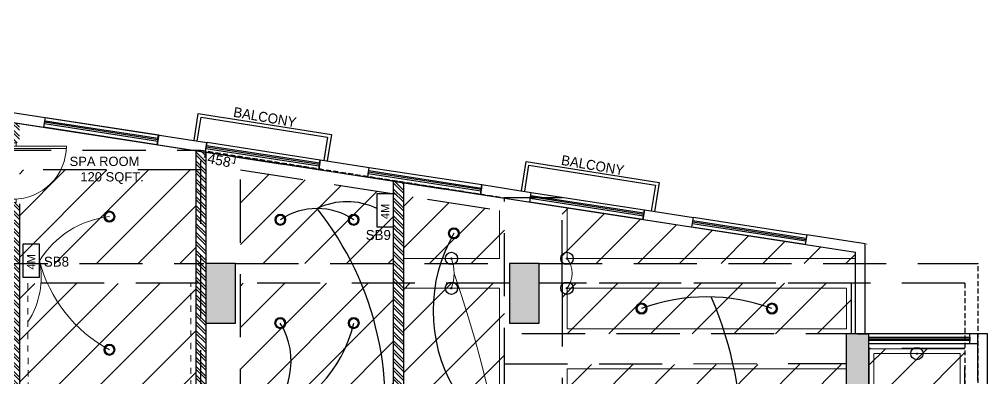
# Model space of a CAD drawing. Header units: millimetres. Extents: x 1464389 to 1998638, y -29162 to 256806.
# Drawn here: x 1716086 to 1730707, y 183392 to 188818 of the extents above; entities that cross this region are included whole.
import ezdxf

# ---------------------------------------------------------------- set-up
doc = ezdxf.new("R2010")
doc.units = ezdxf.units.MM
doc.header["$LTSCALE"] = 15
doc.header["$PDMODE"] = 35
for name, pattern in [('DASHED2', [0.375, 0.25, -0.125]), ('HIDDEN', [9.525, 6.35, -3.175]), ('JIS_02_1.2', [2.5, 1.25, -1.25])]:
    doc.linetypes.add(name, pattern=pattern)
doc.layers.get('0').update_dxf_attribs({"lineweight": 5})
for name, color, linetype in [('0_1.5sqmm wire', 4, 'Continuous'), ('A-TEXT', 4, 'Continuous'), ('A-WNDW', 4, 'Continuous'), ('COLUMN', 14, 'Continuous'), ('GFC Walls', 14, 'Continuous'), ('Layer 1', 7, 'Continuous'), ('NEW WALL', 5, 'Continuous'), ('S-beamline-7', 8, 'HIDDEN'), ('S-col-3', 3, 'Continuous'), ('S-rcshd-252', 252, 'Continuous'), ('Text', 250, 'Continuous')]:
    doc.layers.add(name, color=color, linetype=linetype)
for name, color, linetype, lineweight in [('dimension', 1, 'Continuous', 25), ('DOOR', 124, 'Continuous', 9), ('hidden line', 251, 'JIS_02_1.2', 20), ('ledge wall line', 252, 'Continuous', 13), ('signage', 52, 'Continuous', 30)]:
    doc.layers.add(name, color=color, linetype=linetype, lineweight=lineweight)
doc.styles.add('ARIAL', font='arial.ttf')
doc.dimstyles.new('SC-25', dxfattribs={"dimtxt": 60, "dimasz": 30, "dimexe": 0, "dimexo": 0, "dimgap": 25, "dimtad": 0, "dimdec": 0, "dimzin": 0, "dimdsep": 46, "dimtxsty": 'ARIAL', "dimblk": 'ARCHTICK', "dimcen": 0.09, "dimdle": 3, "dimclrd": 251, "dimclre": 251, "dimclrt": 1, "dimadec": 0, "dimazin": 0, "dimtfac": 1, "dimtdec": 0, "dimtofl": 0, "dimtmove": 0, "dimatfit": 2, "dimfxl": 100, "dimtolj": 1, "dimtzin": 0, "dimarcsym": 0})
pattern_1 = [(45, (522859.67, 140481.7), (-314.30896, 314.30896), [])]

# ---------------------------------------------------------------- blocks, each defined once
blk = doc.blocks.new('C')
at = {"layer": 'S-rcshd-252'}
h = blk.add_hatch(color=1, dxfattribs=at)
h.dxf.hatch_style = 1
h.paths.add_polyline_path([(2188411, 910774), (2187961, 910774), (2187961, 909874), (2188261, 909874), (2188411, 909874)])
h.paths.add_polyline_path([(2188411, 899641), (2188261, 899641), (2187961, 899641), (2187961, 898741), (2188411, 898741)])
h.paths.add_polyline_path([(2188711, 896750), (2187961, 896750), (2187961, 896550), (2188711, 896550)])
h.paths.add_polyline_path([(2193256, 899641), (2192781, 899641), (2192781, 898686), (2193256, 898686)])
h.paths.add_polyline_path([(2193196, 896750), (2193135, 896750), (2193135, 896550), (2193196, 896550)])
h.paths.add_polyline_path([(2193346, 896614), (2193196, 896614), (2193196, 896550), (2193346, 896550)])
h.paths.add_polyline_path([(2193736, 896750), (2193196, 896750), (2193196, 896614), (2193736, 896614)])
h.paths.add_polyline_path([(2193886, 896614), (2193736, 896614), (2193346, 896614), (2193346, 896550), (2193886, 896550)])
h.paths.add_polyline_path([(2193886, 896750), (2193736, 896750), (2193736, 896614), (2193886, 896614)])
h.paths.add_polyline_path([(2198475, 899036), (2198000, 899036), (2198000, 898722), (2198475, 898720)])
h.paths.add_polyline_path([(2198475, 899651), (2198000, 899651), (2198000, 899036), (2198475, 899036)])
h.paths.add_polyline_path([(2203030, 897190), (2202880, 897190), (2202880, 896750), (2203030, 896750)])
h.paths.add_polyline_path([(2203145, 897190), (2203030, 897190), (2203030, 896750), (2203145, 896750)])
h.paths.add_polyline_path([(2203145, 896750), (2203030, 896750), (2203030, 896550), (2203145, 896550)])
h.paths.add_polyline_path([(2203030, 896750), (2202880, 896750), (2202880, 896550), (2203030, 896550)])
h.paths.add_polyline_path([(2203030, 896550), (2202880, 896550), (2202880, 896520), (2203030, 896520)])
h.paths.add_polyline_path([(2203145, 896550), (2203030, 896550), (2203030, 896520), (2203145, 896520)])
h.paths.add_polyline_path([(2208039, 896750), (2207774, 896750), (2207774, 896550), (2208039, 896550)])
h.paths.add_polyline_path([(2208039, 897190), (2207774, 897190), (2207774, 896750), (2208039, 896750)])
h.paths.add_polyline_path([(2208039, 896550), (2207774, 896550), (2207774, 896520), (2208039, 896520)])
h.paths.add_polyline_path([(2208039, 901491), (2207774, 901491), (2207774, 900691), (2208039, 900691)])
h.paths.add_polyline_path([(2208039, 905638), (2207694, 905638), (2207694, 904838), (2208039, 904838)])
h.paths.add_polyline_path([(2208039, 909712), (2207694, 909712), (2207694, 908912), (2208039, 908912)])
h.paths.add_polyline_path([(2203060, 910774), (2202610, 910774), (2202610, 909874), (2203060, 909874)])
h.paths.add_polyline_path([(2198475, 910774), (2198025, 910774), (2198025, 909874), (2198475, 909874)])
h.paths.add_polyline_path([(2193260, 910774), (2192810, 910774), (2192810, 909874), (2193260, 909874)])
at = {"layer": 'S-col-3', "color": 1, "lineweight": -3, "ltscale": 0.15}
for points in [[(2198025, 909874), (2198475, 909874), (2198475, 910774), (2198025, 910774)], [(2202610, 909874), (2203060, 909874), (2203060, 910774), (2202610, 910774)], [(2208039, 909712), (2207694, 909712), (2207694, 908912), (2208039, 908912)]]:
    blk.add_lwpolyline(points, close=True, dxfattribs=at)
blk = doc.blocks.new('3rd floor beam')
at = {"layer": 'GFC Walls', "color": 252, "linetype": 'DASHED2', "ltscale": 20, "true_color": 0x939598}
for points in [[(2205673, 735816), (2205673, 750221)], [(2205473, 749921), (2205473, 736197)]]:
    blk.add_lwpolyline(points, dxfattribs=at)
at = {"layer": 'S-beamline-7', "color": 9, "ltscale": 10, "true_color": 0xc7c8ca}
for points in [[(2182149, 751932), (2193934, 751933)], [(2193934, 751632), (2189290, 751632), (2188690, 751632), (2184470, 751632)], [(2194534, 736247), (2194534, 751636)], [(2194534, 736247), (2194534, 751636)], [(2194536, 751636), (2198521, 751010)], [(2199389, 749921), (2199389, 751214), (2198517, 751214)], [(2198519, 738297), (2198519, 751213)], [(2189244, 750221), (2193980, 750221)], [(2194457, 750221), (2198594, 750221)], [(2199044, 749921), (2199044, 750221), (2205673, 750221)], [(2193905, 749921), (2189244, 749921)], [(2198594, 749921), (2194459, 749921)], [(2205473, 749921), (2199044, 749921)], [(2203758, 749158), (2203758, 749921), (2199389, 749921), (2199389, 744843), (2203678, 744843)], [(2204023, 748709), (2204023, 749159), (2198519, 749156)], [(2198519, 748706), (2203678, 748708)]]:
    blk.add_lwpolyline(points, dxfattribs=at)
blk.add_lwpolyline([(2204023, 744843), (2205473, 744843), (2205473, 748934), (2204023, 748934)], close=True, dxfattribs=at)
blk = doc.blocks.new('_ArchTick')
at = {"color": 0, "linetype": 'ByBlock', "const_width": 0.15}
blk.add_lwpolyline([(-0.5, -0.5), (0.5, 0.5)], dxfattribs=at)
blk = doc.blocks.new('*D24')
at = {"layer": 'Defpoints', "color": 0, "ltscale": 0.25, "transparency": 16777216}
for p in [(886926, -144276), (886906, -144375), (887375, -144367)]:
    blk.add_point(p, dxfattribs=at)
at = {"layer": 'dimension', "color": 251, "lineweight": -2, "ltscale": 0.25, "transparency": 16777216}
for p, q in [((886926, -144276), (886906, -144375)), ((886903, -144374), (886940, -144382)), ((887375, -144367), (887355, -144465)), ((887358, -144466), (887320, -144458))]:
    blk.add_line(p, q, dxfattribs=at)
at = {"layer": 'dimension', "color": 251, "lineweight": -2, "ltscale": 0.25, "transparency": 16777216, "xscale": 30, "yscale": 30, "zscale": 30}
for p, rotation in [((886906, -144375), 168.5938547688542), ((887355, -144465), 348.5938547688542)]:
    blk.add_blockref('_ArchTick', p, dxfattribs=dict(at, rotation=rotation))
at = {"layer": 'dimension', "color": 1, "ltscale": 0.25, "transparency": 16777216, "insert": (887130, -144420), "char_height": 60, "attachment_point": 5, "rotation": 348.5939, "style": 'ARIAL'}
blk.add_mtext('\\A1;{\\H2.5x;458}', dxfattribs=at)
blk = doc.blocks.new('D900')
for points in [[(0, 840), (0, 900), (100, 900), (100, 850), (60, 850), (60, 840)], [(0, 60), (0, 0), (100, 0), (100, 50), (60, 50), (60, 60)]]:
    blk.add_lwpolyline(points, close=True)
blk.add_lwpolyline([(60, 850, -0.414214), (860, 50), (60, 50), (60, 85), (859, 85)], format="xyb")
blk = doc.blocks.new('DOOR')
at = {"layer": 'DOOR', "xscale": -1, "rotation": 180}
blk.add_blockref('D900', (883962, -144155), dxfattribs=at)
blk = doc.blocks.new('INTRNAL WALLS')
at = {"layer": 'ledge wall line'}
h = blk.add_hatch(dxfattribs=at)
h.set_pattern_fill('ANSI32', color=256, scale=10, angle=90)
h.paths.add_polyline_path([(881833, -153970), (884112, -153970), (884112, -153820), (881683, -153820), (881683, -157110), (881833, -157110)])
h.paths.add_polyline_path([(882312, -149582), (883965, -149582), (883965, -149432), (881862, -149432), (881862, -147927), (881712, -147927), (881712, -149582), (882162, -149582), (882162, -152470), (881712, -152470), (881712, -152620), (883962, -152620), (883962, -152820), (884112, -152820), (884112, -152470), (882312, -152470)])
h.paths.add_polyline_path([(880483, -151120), (875067, -151120), (875067, -151270), (876950, -151270), (876950, -152620), (877891, -152620), (877891, -152470), (877100, -152470), (877100, -151270), (878641, -151270), (878641, -152620), (878788, -152620), (878788, -151270), (878933, -151270), (880333, -151270), (880333, -152470), (879538, -152470), (879538, -152620), (880333, -152620), (880333, -152911), (880483, -152911)])
h.paths.add_polyline_path([(880483, -148961), (880483, -147927), (880333, -147927), (880333, -148961), (874917, -148961), (874917, -149111), (880333, -149111), (880333, -150220), (880483, -150220)])
h.paths.add_polyline_path([(880483, -146877), (877313, -146877), (877313, -144171), (880333, -144645), (880333, -145977), (880483, -145977), (880483, -144517), (876791, -143937), (876791, -143775), (876641, -143775), (876641, -144065), (877163, -144147), (877163, -146877), (875067, -146877), (875067, -147027), (880483, -147027)])
h.paths.add_polyline_path([(884112, -145078), (881712, -144708), (881712, -145077), (881862, -145077), (881862, -144883), (883962, -145207), (883962, -146877), (881712, -146877), (881712, -147027), (883962, -147027), (883967, -151569), (884117, -151569)])
h.paths.add_polyline_path([(886927, -144298), (886777, -144275), (886777, -148282), (884115, -148282), (884115, -148432), (886927, -148432)])
h.paths.add_polyline_path([(889911, -149432), (889911, -144757), (889761, -144734), (889761, -149432), (886221, -149432), (886221, -149582), (889761, -149582), (889761, -155900), (889911, -155900)])
h.paths.add_polyline_path([(881638, -158065), (881683, -158065), (881683, -157965), (881538, -157965), (881538, -159250), (881638, -159250)])
h.paths.add_polyline_path([(882037, -160000), (881538, -160000), (881538, -160100), (882037, -160100)])
h.paths.add_polyline_path([(884112, -154870), (883962, -154870), (883962, -157860), (884112, -157860)])
h.paths.add_polyline_path([(880783, -155840), (880483, -155840), (880483, -153811), (878183, -153811), (878183, -153970), (880333, -153970), (880333, -155840), (878333, -155840), (878333, -154720), (878183, -154720), (878183, -155840), (877313, -155840), (877163, -155840), (877163, -157110), (877313, -157110), (877313, -155990), (880783, -155987)])
h.paths.add_polyline_path([(876413, -155840), (875067, -155840), (875067, -155990), (876413, -155990)])
h.paths.add_polyline_path([(876863, -157860), (875067, -157860), (875067, -158010), (876863, -158010)])
h.paths.add_polyline_path([(876791, -142736), (876641, -142714), (876641, -142876), (876791, -142876)])
h.paths.add_polyline_path([(884112, -143864), (883962, -143841), (883962, -144155), (884112, -144155)])
at = {"layer": 'NEW WALL'}
for p, q in [((886777, -144275), (886777, -148282)), ((886777, -144275), (886927, -144298)), ((886927, -144298), (886927, -148432))]:
    blk.add_line(p, q, dxfattribs=at)
for points in [[(889761, -149432), (889761, -144734), (889911, -144757), (889911, -149432)], [(884112, -145078), (884117, -151569), (883967, -151569), (883962, -147027)]]:
    blk.add_lwpolyline(points, dxfattribs=at)
blk = doc.blocks.new('Hanging light')
h = blk.add_hatch(color=30)
h.dxf.hatch_style = 1
h.set_gradient(color1=(242, 103, 34), color2=(255, 255, 0), name='CYLINDER')
h.paths.add_polyline_path([(163326, 34665, 1), (163156, 34665, 1)])
h.paths.add_polyline_path([(163176, 34665, -1), (163306, 34665, -1)], flags=16)
at = {"color": 3}
for radius in [85.2, 65.2]:
    blk.add_circle((163241, 34665), radius, dxfattribs=at)
blk = doc.blocks.new('outer wall')
for p, q in [((886191, -144184.2), (886213.5, -144041.2)), ((886193.7, -144184.7), (886217, -144036.5)), ((888631.2, -144560.2), (888654.5, -144412)), ((895977.6, -145691.9), (896000.9, -145543.7))]:
    blk.add_line(p, q)
at = {"layer": 'A-WNDW', "ltscale": 0.5}
for p, q in [((884483.9, -143921.3), (884507.2, -143773.1)), ((884484.1, -143921.3), (884507.4, -143773.1)), ((886922.1, -144296.9), (886945.4, -144148.7)), ((886922.4, -144296.9), (886945.7, -144148.7)), ((889372.1, -144676.6), (889395.4, -144528.4)), ((891818.9, -145051.2), (891842.2, -144903)), ((894268, -145428.5), (894291.3, -145280.3))]:
    blk.add_line(p, q, dxfattribs=at)
for points in [[(884484.1, -143919.6), (884507.4, -143771.4), (886217, -144036.5), (886193.7, -144184.7)], [(886201.8, -144133.6), (884492, -143870.2), (884499.6, -143820.8), (886209.4, -144084.2)], [(886922.4, -144295.2), (886945.7, -144147), (888655.2, -144412.1), (888632, -144560.3)], [(888640.1, -144509.2), (886930.2, -144245.8), (886937.8, -144196.4), (888647.7, -144459.8)], [(889372.5, -144674.3), (889395.8, -144526.2), (891096.3, -144785.8), (891073, -144934)], [(891080.5, -144886.9), (889380.6, -144623.3), (889388.2, -144573.8), (891088.1, -144837.5)], [(891818.9, -145051.2), (891842.2, -144903), (893550, -145166.1), (893526.7, -145314.3)], [(893534.8, -145263.8), (891827.3, -144997.9), (891834.9, -144948.5), (893542.4, -145214.4)], [(894268, -145428.5), (894291.3, -145280.3), (896000.9, -145543.7), (895977.6, -145691.9)], [(895985.5, -145642.5), (894276.1, -145377.4), (894283.7, -145328), (895993.1, -145593.1)], [(896940.9, -147091.1), (898462.9, -147091.1), (898462.9, -147141.1), (896940.9, -147141.1)]]:
    blk.add_lwpolyline(points, close=True, dxfattribs=at)
for points in [[(886205.6, -144108.9), (884495.8, -143845.5)], [(888643.9, -144484.5), (886934, -144221.1)], [(891084.3, -144862.2), (889384.1, -144600.3)], [(893538.6, -145239.1), (891831.1, -144973.2)], [(895989.3, -145617.8), (894279.6, -145354.4)], [(896940.9, -147116.1), (898462.9, -147116.1)]]:
    blk.add_lwpolyline(points, dxfattribs=at)
at = {"layer": 'GFC Walls'}
for p, q in [((874916.9, -142290.9), (886945.3, -144150.9)), ((884899.9, -143985.6), (885646.1, -144100.4)), ((886191, -144184.2), (886214.3, -144036.1)), ((886193.7, -144184.7), (886217, -144036.5)), ((887338.2, -144361.2), (888084.4, -144476)), ((888632, -144560.3), (888655.2, -144412.1)), ((888632, -144560.3), (888655.2, -144412.1)), ((888654.5, -144412), (889395.8, -144526.2)), ((889788.3, -144738.6), (890534.5, -144853.4)), ((891073, -144934), (891096.3, -144785.8)), ((891096.3, -144785.8), (891842.2, -144903)), ((892232.5, -145113.3), (892978.7, -145228.1)), ((893550, -145166.1), (894290.9, -145282.6)), ((894681.6, -145490.5), (895427.8, -145605.4)), ((896885.9, -145680), (896000.9, -145543.7)), ((896885.9, -147041.8), (896885.9, -145680)), ((896735.9, -147041.8), (896735.9, -145808.7)), ((896769.9, -147041.1), (896919.9, -147041.1)), ((898732.9, -147041.1), (896907.9, -147041.1)), ((898462.9, -147191.1), (898462.9, -147041.1)), ((898582.9, -147191.1), (898582.9, -147041.1)), ((898732.9, -160381.1), (898732.9, -147041.1)), ((898570.9, -147191.1), (896940.9, -147191.1)), ((898582.9, -147191.1), (896940.9, -147191.1)), ((898582.9, -147751.1), (898582.9, -147191.1))]:
    blk.add_line(p, q, dxfattribs=at)
blk.add_lwpolyline([(876355, -142669), (896735.9, -145808.7)], dxfattribs=at)
at = {"layer": 'GFC Walls', "color": 252, "linetype": 'DASHED2', "ltscale": 20, "true_color": 0x939598}
blk.add_lwpolyline([(886854, -144265), (891438.8, -144984.6)], dxfattribs=at)
at = {"layer": 'Layer 1'}
for p, q in [((891073, -144934), (891096.3, -144785.8)), ((891073, -144934), (891096.3, -144785.8)), ((893526.7, -145314.3), (893550, -145166.1))]:
    blk.add_line(p, q, dxfattribs=at)
for points in [[(886749.5, -144120.6), (886813.6, -143711.9), (888823.3, -144027.1), (888760.4, -144428.3)], [(886798.9, -144128.3), (886855.3, -143769), (888766.2, -144068.7), (888711, -144420.7)], [(891693.9, -144882.1), (891763.6, -144437.6), (893773.3, -144752.8), (893703.6, -145197.3)], [(891743.7, -144887.6), (891805.3, -144494.7), (893716.2, -144794.4), (893654.5, -145187.9)]]:
    blk.add_lwpolyline(points, dxfattribs=at)
at = {"layer": 'dimension', "ltscale": 0.25}
dim = blk.add_aligned_dim(p1=(887374.8, -144366.8), p2=(886925.6, -144276.2), distance=100.3, text='{\\H2.5x;<>}', dimstyle='SC-25', dxfattribs=at)
dim.commit()
dim.dimension.update_dxf_attribs({"geometry": '*D24', "text_midpoint": (887130.4, -144419.9)})

msp = doc.modelspace()

# ---------------------------------------------------------------- hatches: boundary and pattern name
at = {"true_color": 0x636466}
h = msp.add_hatch(dxfattribs=at)
h.set_pattern_fill('ANSI31', color=251, scale=140)
h.set_pattern_definition(pattern_1)
h.paths.add_polyline_path([(1718750.5, 186543.7), (1716086.4, 186543.7), (1716086.4, 185131.8), (1718750.5, 185131.8)])
h = msp.add_hatch(dxfattribs=at)
h.set_pattern_fill('ANSI31', color=251, scale=140)
h.set_pattern_definition(pattern_1)
h.paths.add_polyline_path([(1721734.5, 186185.1), (1719427.6, 186547.1), (1719425.5, 185131.8), (1721734.5, 185131.8)])
h = msp.add_hatch(dxfattribs=at)
h.set_pattern_fill('ANSI31', color=251, scale=140)
h.set_pattern_definition(pattern_1)
h.paths.add_polyline_path([(1723410.3, 185922), (1721884.5, 186161.5), (1721884.5, 185131.8), (1723410.3, 185131.8)])
h = msp.add_hatch(dxfattribs=at)
h.set_pattern_fill('ANSI31', color=251, scale=140)
h.set_pattern_definition(pattern_1)
h.paths.add_polyline_path([(1726241.6, 185680.2), (1724280.5, 185982.3), (1724280.5, 185131.8), (1728709.5, 185131.8), (1728709.5, 185300), (1727951.2, 185416.8), (1727951.2, 185416.8)])
h = msp.add_hatch(dxfattribs=at)
h.set_pattern_fill('ANSI31', color=251, scale=140)
h.set_pattern_definition(pattern_1)
h.paths.add_polyline_path([(1718750.5, 184830.3), (1716086.6, 184830.3), (1716088.2, 182826.4), (1718750.5, 182826.4)])
h = msp.add_hatch(dxfattribs=at)
h.set_pattern_fill('ANSI31', color=251, scale=140)
h.set_pattern_definition(pattern_1)
h.paths.add_polyline_path([(1721734.5, 184831.8), (1719425.5, 184831.8), (1719425.5, 181676.4), (1721734.5, 181676.4)])
h = msp.add_hatch(dxfattribs=at)
h.set_pattern_fill('ANSI31', color=251, scale=140)
h.set_pattern_definition(pattern_1)
h.paths.add_polyline_path([(1721884.5, 176515.3), (1723410.3, 176515.3), (1723410.3, 184831.8), (1721884.5, 184831.8)])
h = msp.add_hatch(dxfattribs=at)
h.set_pattern_fill('ANSI31', color=251, scale=140)
h.set_pattern_definition(pattern_1)
h.paths.add_polyline_path([(1728649.5, 184831.8), (1724280.5, 184831.8), (1724280.5, 184067.9), (1728569.5, 184069.7), (1728569.5, 184069.8), (1728649.5, 184069.8)])
h = msp.add_hatch(dxfattribs=at)
h.set_pattern_fill('ANSI31', color=251, scale=140)
h.set_pattern_definition(pattern_1)
h.paths.add_polyline_path([(1730364.5, 183844.8), (1728914.5, 183844.8), (1728914.5, 179754.6), (1730364.5, 179754.6)])
h = msp.add_hatch(dxfattribs=at)
h.set_pattern_fill('ANSI31', color=251, scale=140)
h.set_pattern_definition([(45, (881624.15, 150165.7), (-314.30896, 314.30896), [])])
h.paths.add_polyline_path([(1728649.5, 179454.6), (1724280.5, 179454.6), (1724280.5, 173408.6), (1728649.5, 173408.6)])
h.paths.add_polyline_path([(1728587.5, 183604.7), (1724280.5, 183604.7), (1724280.5, 179754.6), (1728587.5, 179754.6)])

# ---------------------------------------------------------------- linework, layer by layer
at = {"color": 32, "true_color": 0xcd6928}
msp.add_line((1728574.5, 184144.8), (1728574.5, 184757.2), dxfattribs=at)
for p, q in [((1728743.5, 184067.6), (1728893.5, 184067.6)), ((1728914.5, 183917.6), (1728914.5, 184067.6))]:
    msp.add_line(p, q)
at = {"ltscale": 0.25}
msp.add_line((1728914.5, 183844.8), (1730364.5, 183844.8), dxfattribs=at)
at = {"color": 32, "true_color": 0xcd6928}
for points in [[(1723335.3, 185933.8), (1723335.3, 185206.8)], [(1721884.5, 185206.8), (1723335.3, 185206.8)], [(1724355.5, 185206.8), (1728709.5, 185206.8)], [(1723335.3, 184757.2), (1721884.5, 184757.2)], [(1723335.3, 184757.2), (1723335.3, 184069.8)], [(1728574.5, 184757.2), (1724355.5, 184757.2)], [(1724355.5, 184144.8), (1724355.5, 184757.2)], [(1723335.3, 184354), (1723335.3, 174008.6)], [(1728574.5, 184144.8), (1724355.5, 184144.8)], [(1724355.5, 183542.5), (1728569.5, 183542.5)], [(1724355.5, 183542.5), (1724355.5, 179829.6), (1728569.5, 179829.6)], [(1724355.5, 183542.5), (1728569.5, 183542.5)]]:
    msp.add_lwpolyline(points, dxfattribs=at)
msp.add_lwpolyline([(1730289.5, 179829.6), (1730289.5, 183769.8), (1728989.5, 183769.8), (1728989.5, 179829.6)], close=True, dxfattribs=at)
at = {"color": 4, "ltscale": 0.25}
for centre, radius, start, end in [((1717604, 184421.3), 1427.5, 96.34183, 148.25861), ((1715184.3, 184923.4), 1231.1, 326.93911, 11.66346), ((1718441.8, 185700), 2118.6, 194.42306, 241.97212)]:
    msp.add_arc(centre, radius, start, end, dxfattribs=at)
at = {"color": 30, "ltscale": 0.25}
for centre, radius, start, end in [((1721981.3, 184982), 667.6, 340.31845, 19.68155), ((1724068.4, 184982), 364.7, 321.93349, 38.06651)]:
    msp.add_arc(centre, radius, start, end, dxfattribs=at)
at = {"color": 2, "ltscale": 0.25}
msp.add_arc((1706105.7, 179209.7), 17521.3, 342.64633, 19.23502, dxfattribs=at)
at = {"ltscale": 0.25}
msp.add_arc((1718141.6, 183253.4), 2122.9, 29.21528, 29.75516, dxfattribs=at)
at = {"layer": '0_1.5sqmm wire'}
for points in [[(1721484.5, 186185.1), (1721484.5, 185685.1), (1721734.5, 185685.1), (1721734.5, 186185.1)], [(1716140, 185422.3), (1716140, 184922.3), (1716390, 184922.3), (1716390, 185422.3)]]:
    msp.add_lwpolyline(points, close=True, dxfattribs=at)
for centre, radius, start, end in [((1721033.1, 185023.8), 1040.8, 64.29654, 115.70346), ((1720580.3, 184970.3), 991.3, 55.88247, 123.95804), ((1716869.1, 183012.4), 4741.5, 346.75982, 38.46326), ((1724667.5, 184416), 2334.9, 149.90821, 210.17329), ((1726465, 181793.7), 2833.6, 69.66941, 110.33059), ((1721396.5, 182396.8), 5599.6, 334.07801, 23.46557), ((1719079, 183653), 1109.5, 305.98902, 31.46423), ((1719188.7, 184676.2), 1995.9, 285.76559, 347.13679)]:
    msp.add_arc(centre, radius, start, end, dxfattribs=at)
at = {"layer": 'COLUMN', "color": 240, "true_color": 0xed1f24}
for points in [[(1718900.5, 184231.8), (1719350.5, 184231.8), (1719350.5, 185131.8), (1718900.5, 185131.8)], [(1723485.3, 184231.8), (1723935.3, 184231.8), (1723935.3, 185131.8), (1723485.3, 185131.8)], [(1728914.5, 184069.8), (1728569.5, 184069.8), (1728569.5, 183269.8), (1728914.5, 183269.8)]]:
    msp.add_lwpolyline(points, close=True, dxfattribs=at)
at = {"layer": 'hidden line', "color": 30, "ltscale": 5}
msp.add_lwpolyline([(1716215.7, 184831.8), (1716217, 182901.4), (1718675.5, 182901.4), (1718675.5, 184831.8)], dxfattribs=at)
at = {"layer": 'Layer 1'}
for p, q in [((1718750.5, 186834.2), (1718900.5, 186811.1)), ((1728881.5, 185425.3), (1728881.5, 185427.1)), ((1730694.5, 184067.6), (1728881.5, 184067.6))]:
    msp.add_line(p, q, dxfattribs=at)
msp.add_lwpolyline([(1709061.2, 188326.8), (1728709.5, 185300)], dxfattribs=at)
at = {"layer": 'S-beamline-7', "ltscale": 10}
msp.add_lwpolyline([(1718825.5, 182871.9), (1718825.5, 186843.8)], dxfattribs=at)
msp.add_lwpolyline([(1718825.5, 182871.9), (1718825.5, 186843.8)], dxfattribs=at)
at = {"layer": 'signage'}
for centre, radius in [((1722609.3, 185207.2), 93.4), ((1724354.9, 185207.2), 93.4), ((1722609.9, 185206.8), 9.31), ((1724355.5, 185206.8), 9.31), ((1722609.3, 184757.5), 93.4), ((1724354.9, 184757.5), 93.4), ((1722609.9, 184757.2), 9.31), ((1724355.5, 184757.2), 9.31), ((1729638.9, 183770.2), 93.4), ((1729639.5, 183769.8), 9.31)]:
    msp.add_circle(centre, radius, dxfattribs=at)

# ---------------------------------------------------------------- block references
for p in [(1554205.1, 151174.7), (1556785.4, 151127.2), (1557892.9, 151127.2), (1559406.1, 150921.8), (1562239.3, 149785.5), (1564208.3, 149785.5), (1556784.2, 149566.8), (1557893.3, 149566.5), (1554205.1, 149164.5)]:
    msp.add_blockref('Hanging light', p)
at = {"layer": 'COLUMN', "color": 240, "true_color": 0xed1f24}
msp.add_blockref('C', (-479124.6, -725642), dxfattribs=at)

# ---------------------------------------------------------------- texts
at = {"layer": '0_1.5sqmm wire'}
for p in [(1721671.5, 185801.8), (1716327.1, 185039)]:
    msp.add_text('4M', height=125, rotation=90, dxfattribs=at).set_placement(p)
for s, p in [('SB9', (1721316.6, 185487.1)), ('SB8', (1716456.4, 185083.6))]:
    msp.add_text(s, height=150, dxfattribs=at).set_placement(p)
at = {"layer": 'Text', "ltscale": 0.25, "insert": (1716844.6, 186331.8), "char_height": 140, "attachment_point": 7, "style": 'ARIAL'}
msp.add_mtext_dynamic_manual_height_columns('\\pxt5;SPA ROOM\\P   120 SQFT.', width=1689.485, gutter_width=250, heights=[0], dxfattribs=at)

# ---------------------------------------------------------------- next in the draw order: texts
at = {"layer": 'A-TEXT', "char_height": 150, "width": 2948.937, "attachment_point": 1, "rotation": 350.34762, "bg_fill": 2}
for insert in [(1714425.3, 188265.7), (1719333.8, 187495.9), (1724283.8, 186770.2)]:
    msp.add_mtext('BALCONY', dxfattribs=dict(at, insert=insert))

# ---------------------------------------------------------------- next in the draw order: linework, layer by layer
at = {"color": 32, "true_color": 0xcd6928}
msp.add_lwpolyline([(1724355.5, 185206.8), (1724355.5, 185972.5)], dxfattribs=at)
at = {"color": 2, "ltscale": 0.25}
msp.add_open_spline([(1713115.4, 187581), (1713699.2, 186657.7), (1715890.7, 184739.4), (1715591.6, 182060), (1718045.6, 181992.4), (1717352.2, 178632.5), (1717313.6, 175768.6), (1720257.2, 175315.3), (1722282.5, 174917.3), (1722829.5, 173983.6)], degree=3, knots=[0, 0, 0, 0, 3451.7956837, 6447.8746372, 8060.0096796, 11497.025578, 13671.2401022, 15927.8261533, 19210.5572898, 19210.5572898, 19210.5572898, 19210.5572898], dxfattribs=at)

# ---------------------------------------------------------------- next in the draw order: block references
for name in ['outer wall', 'INTRNAL WALLS', 'DOOR']:
    msp.add_blockref(name, (831973.6, 331108.7))
at = {"layer": 'COLUMN', "color": 240, "true_color": 0xed1f24}
msp.add_blockref('3rd floor beam', (-475108.8, -565088.8), dxfattribs=at)

doc.saveas('drawing.dxf')
